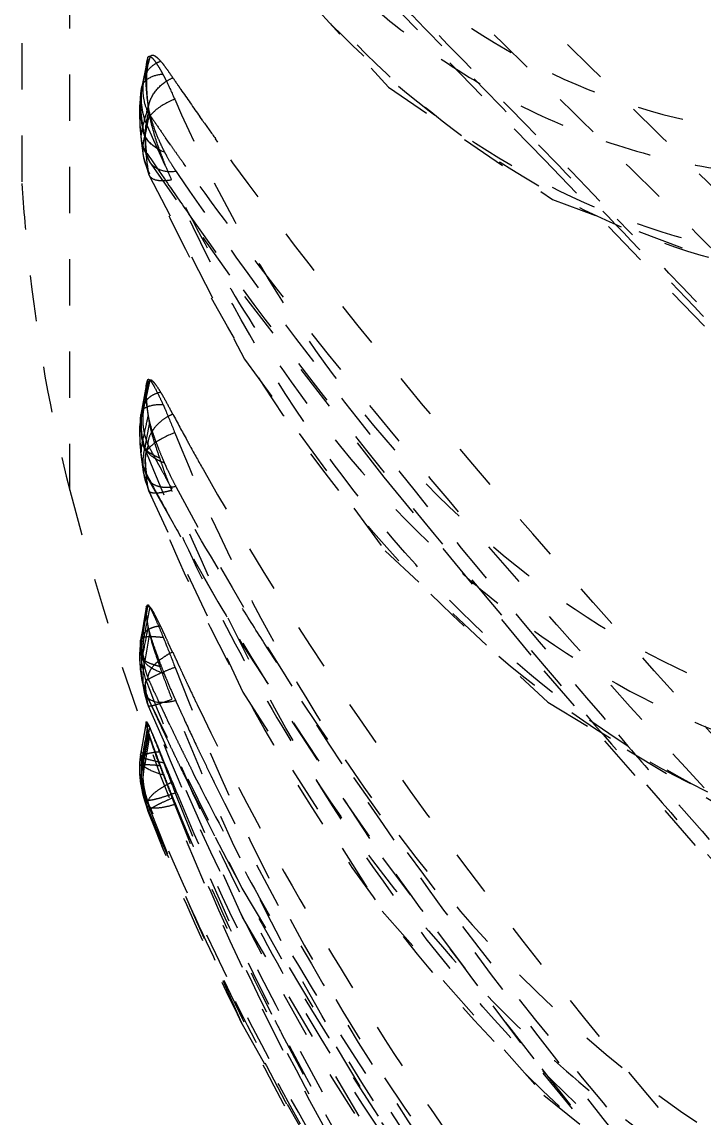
# Model space of a CAD drawing. Header units: millimetres. Extents: x 723 to 11228, y -2384 to 1578.
# Drawn here: x 4627.91 to 4652.04, y -835.89 to -797.11 of the extents above; entities that cross this region are included whole.
import ezdxf

# ---------------------------------------------------------------- set-up
doc = ezdxf.new("R2010")
doc.units = ezdxf.units.MM
doc.header["$LTSCALE"] = 16.335
doc.linetypes.add('HIDDEN', pattern=[0.2, 0.1, -0.1])
doc.layers.add('DEFAULT_2', color=8, linetype='HIDDEN')

msp = doc.modelspace()

# ---------------------------------------------------------------- linework, layer by layer
at = {"layer": 'DEFAULT_2', "color": 8, "linetype": 'HIDDEN'}
for p, q in [((4629.606, -813.679), (4629.606, -649.81)), ((4627.912, -660.656), (4627.912, -802.833)), ((4632.339, -798.484), (4632.361, -798.39)), ((4632.436, -798.369), (4632.376, -798.587)), ((4632.436, -798.37), (4632.393, -798.505)), ((4632.339, -798.482), (4632.145, -799.465)), ((4632.392, -798.503), (4632.205, -799.188)), ((4632.376, -798.587), (4632.316, -798.807)), ((4632.255, -799.032), (4632.205, -799.186)), ((4632.301, -798.864), (4632.255, -799.032)), ((4632.316, -798.807), (4632.301, -798.864)), ((4632.146, -799.46), (4632.167, -799.372)), ((4632.425, -800.395), (4632.381, -800.331)), ((4632.365, -800.616), (4632.255, -801.154)), ((4632.419, -800.351), (4632.365, -800.616)), ((4634.312, -800.618), (4634.201, -800.462)), ((4632.128, -801.265), (4632.129, -801.272)), ((4633.071, -801.329), (4632.993, -801.218)), ((4633.164, -801.463), (4633.071, -801.329)), ((4634.843, -801.363), (4634.758, -801.245)), ((4632.203, -801.854), (4632.399, -802.525)), ((4632.203, -801.854), (4632.203, -801.855)), ((4632.331, -801.761), (4632.4, -801.861)), ((4632.4, -801.861), (4632.492, -801.995)), ((4632.43, -802.071), (4632.429, -802.07)), ((4632.492, -801.995), (4632.681, -802.271)), ((4632.681, -802.271), (4632.926, -802.626)), ((4633.712, -802.235), (4633.626, -802.115)), ((4632.381, -802.373), (4632.398, -802.525)), ((4632.398, -802.525), (4632.399, -802.525)), ((4632.926, -802.626), (4633.009, -802.748)), ((4633.363, -802.401), (4633.439, -802.513)), ((4632.318, -809.912), (4632.123, -811.003)), ((4632.34, -810.001), (4632.148, -810.874)), ((4632.434, -809.792), (4632.315, -810.328)), ((4632.319, -809.914), (4632.363, -809.769)), ((4632.315, -810.328), (4632.255, -810.601)), ((4632.255, -810.602), (4632.148, -810.873)), ((4632.125, -810.994), (4632.167, -810.869)), ((4632.421, -811.282), (4632.311, -811.883)), ((4632.311, -811.883), (4632.255, -812.188)), ((4632.218, -813.107), (4632.384, -813.688)), ((4632.363, -813.265), (4632.309, -813.09)), ((4632.309, -813.09), (4632.389, -813.239)), ((4632.363, -813.265), (4632.363, -813.265)), ((4632.381, -813.625), (4632.384, -813.688)), ((4632.384, -813.688), (4632.384, -813.688)), ((4632.308, -817.823), (4632.366, -817.735)), ((4632.307, -817.82), (4632.112, -818.972)), ((4632.317, -817.897), (4632.122, -818.916)), ((4632.432, -817.809), (4632.339, -818.286)), ((4632.298, -818.5), (4632.255, -818.725)), ((4632.314, -818.416), (4632.298, -818.5)), ((4632.339, -818.286), (4632.314, -818.416)), ((4632.113, -818.969), (4632.167, -818.908)), ((4632.424, -818.734), (4632.312, -819.378)), ((4633.238, -819.409), (4633.088, -819.076)), ((4632.312, -819.378), (4632.255, -819.705)), ((4633.342, -819.622), (4633.403, -819.757)), ((4633.403, -819.757), (4633.464, -819.888)), ((4632.155, -820.4), (4632.33, -820.965)), ((4632.155, -820.4), (4632.155, -820.401)), ((4632.415, -820.43), (4632.381, -820.355)), ((4633.59, -820.163), (4633.64, -820.271)), ((4632.246, -820.871), (4632.381, -821.298)), ((4632.593, -820.819), (4632.543, -820.71)), ((4633.776, -820.562), (4633.847, -820.713)), ((4633.847, -820.713), (4633.888, -820.801)), ((4632.33, -820.965), (4632.309, -820.894)), ((4632.309, -820.894), (4632.338, -820.958)), ((4632.33, -820.965), (4632.33, -820.965)), ((4632.47, -821.249), (4632.533, -821.387)), ((4632.797, -821.258), (4632.729, -821.112)), ((4632.838, -821.345), (4632.797, -821.258)), ((4632.381, -821.298), (4632.378, -821.31)), ((4632.533, -821.387), (4632.572, -821.473)), ((4633.559, -821.584), (4633.635, -821.75)), ((4632.304, -821.876), (4632.108, -823.038)), ((4632.307, -821.905), (4632.111, -823.022)), ((4632.796, -821.959), (4632.875, -822.128)), ((4633.142, -821.989), (4633.062, -821.82)), ((4632.426, -822.382), (4632.306, -823.078)), ((4632.372, -822.39), (4632.314, -822.717)), ((4632.394, -822.264), (4632.372, -822.39)), ((4632.429, -822.068), (4632.394, -822.264)), ((4632.314, -822.717), (4632.255, -823.047)), ((4632.255, -823.379), (4632.137, -823.109)), ((4632.306, -823.078), (4632.255, -823.379)), ((4632.935, -823.276), (4632.873, -823.125)), ((4633.08, -823.634), (4632.935, -823.276)), ((4633.662, -823.783), (4633.728, -823.917)), ((4633.728, -823.917), (4633.791, -824.046)), ((4634.008, -823.757), (4633.941, -823.624)), ((4634.097, -823.935), (4634.008, -823.757)), ((4634.163, -824.064), (4634.097, -823.935)), ((4632.171, -824.359), (4632.215, -824.526)), ((4633.304, -824.18), (4633.358, -824.31)), ((4633.358, -824.31), (4633.424, -824.469)), ((4633.791, -824.046), (4633.816, -824.097)), ((4633.816, -824.097), (4633.876, -824.219)), ((4632.413, -824.816), (4632.381, -824.738)), ((4633.224, -824.572), (4633.26, -824.665)), ((4633.424, -824.469), (4633.457, -824.547)), ((4633.457, -824.547), (4633.517, -824.693)), ((4632.309, -824.803), (4632.368, -824.947)), ((4632.312, -824.863), (4632.381, -825.058)), ((4632.368, -824.947), (4632.406, -825.04)), ((4632.381, -825.058), (4632.379, -825.053)), ((4632.382, -824.832), (4632.414, -824.915)), ((4632.406, -825.04), (4632.46, -825.171)), ((4632.455, -824.918), (4632.413, -824.816)), ((4632.414, -824.915), (4632.456, -825.022)), ((4632.49, -825.003), (4632.455, -824.918)), ((4632.548, -825.142), (4632.49, -825.003))]:
    msp.add_line(p, q, dxfattribs=at)
for points in [[(4632.571, -787.893), (4640.759, -796.222), (4646.389, -801.993), (4652.526, -808.382), (4657.576, -813.769)], [(4632.427, -788.315), (4635.857, -793.921), (4640.872, -799.423), (4646.671, -803.399), (4653.063, -805.767), (4658.443, -806.464)], [(4632.145, -799.462), (4632.096, -799.781), (4632.066, -800.29), (4632.083, -800.828), (4632.14, -801.405), (4632.204, -801.855)], [(4632.203, -799.193), (4632.141, -799.467), (4632.071, -800.092), (4632.079, -800.739), (4632.129, -801.272)], [(4632.128, -801.265), (4632.177, -801.515), (4632.43, -802.071)], [(4632.429, -802.07), (4635.785, -806.827), (4640.712, -813.222), (4646.373, -820.074), (4652.524, -827.171), (4657.564, -832.837)], [(4632.398, -802.525), (4635.785, -809.046), (4640.755, -815.821), (4646.512, -821.18), (4652.859, -824.999), (4658.185, -826.881)], [(4632.125, -810.994), (4632.109, -811.087), (4632.066, -811.688), (4632.102, -812.318), (4632.203, -813.025), (4632.218, -813.109)], [(4632.148, -810.875), (4632.073, -811.433), (4632.079, -812.044), (4632.137, -812.566)], [(4632.136, -812.56), (4632.205, -812.877), (4632.363, -813.265)], [(4632.363, -813.265), (4635.723, -819.174), (4640.661, -826.684), (4646.338, -834.305), (4652.509, -841.811), (4657.569, -847.541)], [(4632.384, -813.688), (4635.73, -820.829), (4640.658, -828.572), (4646.375, -835.075), (4652.679, -840.174), (4657.973, -843.152)], [(4632.121, -818.92), (4632.066, -819.474), (4632.096, -820.011), (4632.155, -820.401)], [(4632.113, -818.969), (4632.094, -819.091), (4632.069, -819.686), (4632.126, -820.246), (4632.233, -820.811), (4632.246, -820.871)], [(4632.246, -820.87), (4632.343, -821.216), (4632.378, -821.31)], [(4632.33, -820.965), (4635.686, -827.753), (4640.626, -836.042), (4646.315, -844.1), (4652.507, -851.69), (4657.593, -857.24)], [(4632.378, -821.31), (4635.699, -828.778), (4640.596, -837.148), (4646.278, -844.503), (4652.547, -850.651), (4657.819, -854.593)], [(4632.107, -823.044), (4632.085, -823.203), (4632.068, -823.666), (4632.112, -824.088), (4632.181, -824.407), (4632.251, -824.661), (4632.312, -824.864)], [(4632.109, -823.031), (4632.073, -823.33), (4632.07, -823.712), (4632.111, -824.074)], [(4632.379, -825.053), (4635.69, -832.548), (4640.571, -841.195), (4646.231, -849.08), (4652.471, -856), (4657.717, -860.718)]]:
    msp.add_lwpolyline(points, dxfattribs=at)
for centre, radius, start, end in [((4633.147, -799.474), 1.017, 108.4588, 124.4351), ((4630.246, -800.701), 3.386, 36.7688, 38.1105), ((4609.829, -815.022), 28.326, 34.2206, 34.7531), ((4716.08, -742.62), 100.248, 214.28593, 214.44738), ((4638.666, -799.173), 6.354, 182.0945, 184.7264), ((4717.829, -741.42), 102.369, 214.44723, 214.56639), ((4723.294, -737.638), 109.015, 214.57337, 215.18947), ((4633.921, -799.531), 1.736, 193.116, 207.4005), ((4640.53, -799.019), 8.225, 184.7243, 187.5591), ((4635.7, -799.564), 3.368, 192.4801, 194.6005), ((4714.192, -744.526), 99.032, 214.34343, 214.63247), ((4636.701, -799.302), 4.403, 194.6172, 197.1897), ((4730.553, -732.513), 117.901, 215.28481, 215.65893), ((4718.129, -741.807), 103.816, 214.63237, 214.90875), ((4636.939, -801.114), 4.664, 180.5561, 181.6639), ((4639.95, -798.16), 7.849, 203.2009, 205.0765), ((4639.902, -798.184), 7.795, 205.0669, 207.0372), ((4723.812, -737.832), 110.751, 215.06703, 215.24469), ((4633.721, -801.62), 1.536, 178.2215, 188.7741), ((4641.334, -800.835), 9.069, 185.123, 185.6598), ((4633.024, -801.657), 0.719, 185.8296, 213.5868), ((4642.78, -798.084), 10.618, 199.4615, 201.5199), ((4726.953, -735.612), 114.598, 215.24498, 215.4729), ((4640.691, -797.443), 8.847, 212.4605, 214.0835), ((4632.871, -801.659), 1.069, 263.2475, 267.3888), ((4856.747, -648.777), 271.598, 214.53473, 214.8397), ((4170.082, -1265.282), 664.852, 43.010024, 43.922055), ((4634.578, -811.174), 2.393, 166.1659, 178.524), ((4636.181, -810.289), 3.871, 182.6546, 184.3155), ((4636.972, -810.231), 4.664, 184.2989, 185.4237), ((4637.936, -810.137), 5.633, 185.4405, 187.1114), ((4634.51, -811.172), 2.325, 178.5245, 191.3558), ((4639.035, -810.003), 6.74, 187.0931, 188.1785), ((4639.776, -809.897), 7.488, 188.1695, 188.7624), ((4635.335, -810.515), 3.007, 192.444, 193.5281), ((4714.003, -768.005), 91.481, 208.02061, 208.68135), ((4636.234, -810.297), 3.932, 193.549, 195.0985), ((4633.51, -812.195), 1.16, 142.8219, 151.5669), ((4634.408, -811.191), 2.221, 191.4046, 204.1342), ((4642.074, -808.502), 10.043, 198.6595, 200.0328), ((4643.826, -807.865), 11.907, 200.0236, 201.2768), ((4716.41, -766.693), 94.223, 208.67879, 208.82454), ((4634.414, -812.739), 2.228, 165.6594, 178.4469), ((4710.538, -770.44), 88.566, 208.05822, 208.41359), ((4647.562, -807.464), 15.631, 197.0828, 198.9233), ((4645.14, -807.355), 13.317, 201.273, 202.7263), ((4718.517, -765.53), 96.63, 208.82624, 209.38155), ((4633.64, -812.352), 1.518, 188.1045, 195.7022), ((4634.324, -812.736), 2.139, 178.4746, 189.9819), ((4635.234, -812.597), 2.959, 180.7863, 183.1299), ((4712.163, -769.563), 90.413, 208.41283, 208.54773), ((4647.314, -807.549), 15.368, 198.924, 200.239), ((4645.643, -807.146), 13.861, 202.717, 203.7031), ((4634.278, -812.742), 2.092, 190.0918, 204.9571), ((4633.951, -812.235), 1.851, 203.8718, 207.5115), ((4713.044, -769.083), 91.416, 208.54772, 208.67536), ((4714.247, -768.425), 92.787, 208.67561, 208.90273), ((4769.985, -739.684), 156.022, 208.12773, 208.26046), ((4715.843, -767.544), 94.61, 208.90277, 209.14169), ((4648.887, -805.328), 17.572, 206.9185, 207.8923), ((4722.236, -789.793), 95.66, 194.45963, 234.88514), ((4764.177, -742.806), 149.429, 208.26043, 208.40596), ((4632.334, -810.652), 3.148, 282.3313, 286.14), ((4634.202, -817.965), 1.895, 183.9581, 185.4415), ((4634.717, -817.916), 2.412, 185.4376, 186.7814), ((4620.778, -824.246), 13.345, 25.1647, 25.6328), ((4635.01, -819.348), 2.825, 167.2736, 178.6579), ((4639.255, -817.085), 7.029, 194.7011, 196.1259), ((4612.984, -827.901), 21.954, 24.6105, 25.1465), ((4576.901, -844.412), 61.635, 24.27195, 24.59681), ((4634.929, -819.347), 2.743, 178.6338, 190.452), ((4634.898, -820.315), 2.713, 167.0121, 178.6193), ((4653.99, -812.544), 22.449, 197.8918, 199.1589), ((4651.146, -812.757), 19.654, 199.6235, 200.3973), ((4654.017, -811.692), 22.717, 200.3927, 201.1245), ((4634.225, -821.522), 2.332, 115.0327, 121.68), ((4714.943, -782.492), 89.651, 204.31517, 204.46642), ((4634.812, -819.366), 2.625, 190.5145, 195.3418), ((4634.724, -819.39), 2.534, 195.3279, 202.3882), ((4655.765, -811.928), 24.328, 199.1596, 200.0952), ((4655.87, -810.977), 24.703, 201.121, 201.8503), ((4716.401, -781.825), 91.255, 204.652, 204.84175), ((4634.801, -820.313), 2.616, 178.6084, 190.704), ((4715.133, -782.812), 90.87, 204.45436, 204.64907), ((4675.763, -804.583), 45.632, 200.1281, 201.1911), ((4717.503, -781.314), 92.469, 204.91633, 205.11545), ((4634.73, -820.323), 2.544, 190.7709, 192.4187), ((4716.257, -782.295), 92.107, 204.72393, 204.92463), ((4661.776, -808.293), 31.187, 203.6612, 203.8824), ((4719.214, -780.509), 94.36, 205.27757, 205.59046), ((4734.965, -774.574), 112.622, 204.32174, 204.48435), ((4663.685, -807.447), 33.275, 203.8827, 204.1048), ((4665.834, -806.486), 35.629, 204.1042, 204.254), ((4718.235, -782.878), 93.103, 204.25325, 204.39088), ((4734.523, -774.775), 112.137, 204.60957, 204.73527), ((4717.623, -781.659), 93.614, 205.08349, 205.22728), ((4718.282, -781.348), 94.343, 205.22732, 205.40353), ((4718.823, -782.612), 93.748, 204.39092, 204.56422), ((4629.839, -823.431), 2.926, 27.7536, 28.9346), ((4734.229, -774.911), 111.813, 204.73525, 204.88347), ((4719.641, -780.701), 95.848, 205.51613, 205.77599), ((4720.74, -781.729), 95.859, 204.67636, 205.32017), ((4639.188, -820.094), 7.136, 197.9412, 198.4418), ((4643.289, -818.727), 11.46, 198.4375, 198.8713), ((4650.738, -816.177), 19.333, 198.8839, 199.475), ((4614.832, -829.859), 19.248, 22.6204, 23.1914), ((4733.485, -775.257), 110.992, 204.97898, 205.20589), ((4720.626, -780.225), 96.942, 205.77591, 205.99704), ((4665.056, -811.114), 34.52, 199.4736, 200.35), ((4591.884, -839.439), 44.115, 22.3296, 22.6424), ((4545.566, -858.48), 94.195, 22.16179, 22.33869), ((4732.827, -775.567), 110.266, 205.20591, 205.4004), ((4721.424, -779.836), 97.829, 205.99696, 206.1668), ((4722.256, -781.015), 97.535, 205.31887, 205.52233), ((4635.225, -823.693), 3.039, 167.7336, 178.7111), ((4632.743, -824.695), 1.747, 94.1517, 96.0394), ((4632.765, -825.008), 2.061, 91.5439, 94.1368), ((4678.59, -806.14), 48.939, 200.2998, 200.6784), ((4632.774, -825.329), 2.382, 89.3458, 91.5602), ((4546.353, -858.166), 93.347, 22.04805, 22.16561), ((4732.231, -775.85), 109.605, 205.40043, 205.54971), ((4731.599, -776.152), 108.904, 205.54967, 205.7356), ((4722.186, -779.462), 98.679, 206.16685, 206.37154), ((4723.456, -780.44), 98.865, 205.52296, 206.0144), ((4634.72, -823.853), 2.598, 169.3558, 180.2927), ((4635.185, -824.02), 3, 167.6525, 178.6993), ((4631.371, -833.506), 10.173, 81.9679, 83.3227), ((4680.003, -806.097), 50.293, 200.1674, 200.6036), ((4683.385, -804.333), 54.063, 200.6765, 201.0602), ((4730.815, -776.53), 108.035, 205.73557, 205.93717), ((4723.031, -779.043), 99.621, 206.37155, 206.5837), ((4634.642, -823.849), 2.52, 180.3877, 202.0497), ((4635.183, -823.692), 2.998, 178.7167, 182.5446), ((4635.088, -824.019), 2.903, 178.672, 190.1605), ((4635.101, -823.696), 2.915, 182.5285, 190.122), ((4701.728, -797.918), 73.506, 200.61166, 201.26064), ((4677.814, -806.474), 48.095, 201.0647, 201.5021), ((4757.186, -773.32), 133.917, 202.06841, 202.23993), ((4724.519, -779.923), 100.047, 206.01369, 206.15458), ((4634.99, -823.715), 2.802, 190.1344, 196.3008), ((4634.672, -827.176), 3.483, 117.1336, 119.2296), ((4686.338, -803.116), 57.257, 201.5012, 201.8697), ((4634.649, -827.127), 3.428, 114.4299, 117.1574), ((4718.324, -789.226), 91.924, 202.23099, 202.34885), ((4728.906, -777.463), 105.91, 206.1975, 206.33297), ((4724.866, -778.119), 101.676, 206.86412, 207.00475), ((4730.314, -775.287), 107.816, 207.03114, 209.28656), ((4634.983, -824.035), 2.797, 190.2266, 192.8568), ((4634.925, -824.048), 2.737, 192.849, 197.3214), ((4634.875, -824.109), 2.658, 194.1566, 195.14), ((4634.874, -823.749), 2.682, 196.304, 201.6511), ((4714.456, -793.008), 88.028, 201.06255, 201.19331), ((4693.156, -800.386), 64.601, 201.86482, 202.0445), ((4695.834, -799.302), 67.49, 202.04437, 202.18888), ((4726.203, -778.809), 102.89, 206.32888, 207.27235), ((4723.053, -788.171), 96.897, 202.20492, 207.1859), ((4724.85, -787.177), 99.898, 202.35381, 204.63668), ((4725.424, -787.02), 99.532, 207.15176, 207.44663), ((4729.434, -784.85), 104.091, 207.48921, 219.39986)]:
    msp.add_arc(centre, radius, start, end, dxfattribs=at)
for points, knots in [([(4633.309, -785.081), (4634.588, -787.599), (4637.554, -792.219), (4643.486, -797.601), (4650.446, -800.781), (4655.448, -801.256), (4657.889, -801.093)], [0, 0, 0, 0, 0.272899, 0.524794, 0.763539, 1, 1, 1, 1]), ([(4655.354, -805.936), (4653.234, -803.83), (4646.076, -796.789), (4638.862, -789.805), (4633.848, -784.846)], [0, 0, 0, 0, 0.29767, 1, 1, 1, 1]), ([(4632.309, -786.084), (4632.967, -787.415), (4634.436, -789.934), (4637.001, -793.366), (4639.878, -796.326), (4643.051, -798.754), (4646.463, -800.632), (4650.082, -801.913), (4653.836, -802.574), (4656.391, -802.667), (4657.656, -802.541)], [0, 0, 0, 0, 0.138908, 0.271911, 0.399995, 0.523706, 0.644338, 0.762827, 0.881017, 1, 1, 1, 1]), ([(4652.772, -805.587), (4650.989, -803.821), (4644.824, -797.76), (4638.627, -791.732), (4634.26, -787.423)], [0, 0, 0, 0, 0.290345, 1, 1, 1, 1]), ([(4657.673, -805.769), (4655.106, -805.687), (4649.935, -804.754), (4642.823, -801.109), (4636.776, -795.4), (4633.702, -790.625), (4632.381, -788.035)], [0, 0, 0, 0, 0.238045, 0.478758, 0.730542, 1, 1, 1, 1]), ([(4633.492, -788.29), (4635.745, -790.555), (4640.917, -795.807), (4646.068, -801.079), (4648.964, -804.088)], [0, 0, 0, 0, 0.433434, 1, 1, 1, 1]), ([(4658.646, -806.437), (4656.06, -806.363), (4650.848, -805.445), (4643.689, -801.778), (4637.592, -796.043), (4634.519, -791.224), (4633.198, -788.613)], [0, 0, 0, 0, 0.238247, 0.478902, 0.730602, 1, 1, 1, 1]), ([(4634.751, -789.795), (4635.726, -790.8), (4637.823, -792.921), (4641.137, -796.296), (4644.784, -800.027), (4647.319, -802.632), (4648.628, -803.991)], [0, 0, 0, 0, 0.211569, 0.450731, 0.714905, 1, 1, 1, 1]), ([(4632.36, -798.388), (4632.344, -798.471), (4632.279, -798.799), (4632.214, -799.127), (4632.167, -799.372)], [0, 0, 0, 0, 0.254464, 1, 1, 1, 1]), ([(4632.361, -798.39), (4632.366, -798.372), (4632.377, -798.339), (4632.429, -798.324), (4632.476, -798.351), (4632.546, -798.412), (4632.637, -798.531), (4632.734, -798.679), (4632.822, -798.829), (4632.873, -798.922), (4632.899, -798.97)], [0, 0, 0, 0, 0.061343, 0.104575, 0.15867, 0.230758, 0.419002, 0.649263, 0.819428, 1, 1, 1, 1]), ([(4632.825, -798.51), (4632.788, -798.469), (4632.718, -798.398), (4632.617, -798.32), (4632.501, -798.28), (4632.448, -798.34), (4632.436, -798.37)], [0, 0, 0, 0, 0.335278, 0.603469, 0.799724, 1, 1, 1, 1]), ([(4632.3, -798.849), (4632.302, -798.816), (4632.308, -798.694), (4632.322, -798.572), (4632.339, -798.485)], [0, 0, 0, 0, 0.274321, 1, 1, 1, 1]), ([(4632.392, -798.503), (4632.386, -798.527), (4632.359, -798.634), (4632.342, -798.743), (4632.333, -798.827)], [0, 0, 0, 0, 0.227786, 1, 1, 1, 1]), ([(4632.898, -798.967), (4632.731, -798.98), (4632.449, -799.045), (4632.198, -799.254), (4632.167, -799.372)], [0, 0, 0, 0, 0.578525, 1, 1, 1, 1]), ([(4632.42, -800.353), (4632.398, -800.213), (4632.329, -799.715), (4632.285, -799.211), (4632.3, -798.849)], [0, 0, 0, 0, 0.280801, 1, 1, 1, 1]), ([(4632.333, -798.827), (4632.328, -798.87), (4632.311, -799.062), (4632.311, -799.256), (4632.316, -799.405)], [0, 0, 0, 0, 0.224493, 1, 1, 1, 1]), ([(4632.877, -799.319), (4632.907, -799.295), (4633.023, -799.207), (4633.151, -799.134), (4633.251, -799.092)], [0, 0, 0, 0, 0.259477, 1, 1, 1, 1]), ([(4632.899, -798.97), (4632.935, -799.036), (4633.082, -799.326), (4633.214, -799.624), (4633.315, -799.853)], [0, 0, 0, 0, 0.233066, 1, 1, 1, 1]), ([(4632.204, -799.193), (4632.14, -799.43), (4632.083, -799.998), (4632.127, -800.562), (4632.167, -800.878)], [0, 0, 0, 0, 0.43547, 1, 1, 1, 1]), ([(4632.11, -799.787), (4632.111, -799.758), (4632.117, -799.65), (4632.13, -799.542), (4632.145, -799.465)], [0, 0, 0, 0, 0.271157, 1, 1, 1, 1]), ([(4632.421, -799.976), (4632.439, -799.914), (4632.536, -799.662), (4632.718, -799.448), (4632.877, -799.319)], [0, 0, 0, 0, 0.237661, 1, 1, 1, 1]), ([(4632.137, -800.391), (4632.131, -800.336), (4632.112, -800.135), (4632.105, -799.933), (4632.11, -799.787)], [0, 0, 0, 0, 0.272182, 1, 1, 1, 1]), ([(4633.313, -799.85), (4633.067, -799.946), (4632.728, -800.131), (4632.413, -800.46), (4632.322, -800.635), (4632.309, -800.714)], [0, 0, 0, 0, 0.582217, 0.823465, 1, 1, 1, 1]), ([(4633.315, -799.853), (4634.605, -802.794), (4637.574, -808.269), (4643.417, -815.124), (4650.243, -819.986), (4655.363, -821.741), (4657.895, -822.166)], [0, 0, 0, 0, 0.279297, 0.537882, 0.776699, 1, 1, 1, 1]), ([(4632.377, -800.101), (4632.359, -800.163), (4632.285, -800.421), (4632.212, -800.68), (4632.167, -800.878)], [0, 0, 0, 0, 0.24114, 1, 1, 1, 1]), ([(4632.381, -800.331), (4632.364, -800.39), (4632.295, -800.661), (4632.273, -800.942), (4632.275, -801.16)], [0, 0, 0, 0, 0.220143, 1, 1, 1, 1]), ([(4632.255, -801.154), (4632.242, -801.087), (4632.195, -800.834), (4632.157, -800.579), (4632.137, -800.391)], [0, 0, 0, 0, 0.264518, 1, 1, 1, 1]), ([(4632.381, -802.373), (4632.357, -802.204), (4632.286, -801.656), (4632.251, -801.093), (4632.309, -800.714)], [0, 0, 0, 0, 0.308527, 1, 1, 1, 1]), ([(4632.309, -800.714), (4632.974, -802.26), (4634.444, -805.228), (4637.786, -810.652), (4641.81, -815.362), (4646.426, -819.056), (4650.028, -821.216), (4653.774, -822.774), (4656.358, -823.473), (4657.656, -823.653)], [0, 0, 0, 0, 0.141854, 0.278636, 0.536743, 0.658669, 0.775894, 0.889514, 1, 1, 1, 1]), ([(4632.496, -800.722), (4632.473, -800.629), (4632.446, -800.506), (4632.424, -800.382), (4632.42, -800.353)], [0, 0, 0, 0, 0.761375, 1, 1, 1, 1]), ([(4632.495, -800.603), (4632.512, -800.661), (4632.584, -800.88), (4632.669, -801.095), (4632.736, -801.252)], [0, 0, 0, 0, 0.261264, 1, 1, 1, 1]), ([(4632.959, -801.728), (4632.76, -801.653), (4632.408, -801.435), (4632.198, -801.063), (4632.167, -800.878)], [0, 0, 0, 0, 0.530113, 1, 1, 1, 1]), ([(4632.168, -801.445), (4632.193, -801.519), (4632.238, -801.616), (4632.294, -801.706), (4632.309, -801.73)], [0, 0, 0, 0, 0.73767, 1, 1, 1, 1]), ([(4632.255, -801.154), (4632.267, -801.183), (4632.339, -801.311), (4632.449, -801.413), (4632.541, -801.481)], [0, 0, 0, 0, 0.218291, 1, 1, 1, 1]), ([(4632.277, -801.25), (4632.278, -801.281), (4632.283, -801.413), (4632.292, -801.545), (4632.301, -801.645)], [0, 0, 0, 0, 0.239744, 1, 1, 1, 1]), ([(4655.386, -825.629), (4651.462, -821.418), (4644.343, -813.558), (4637.673, -805.297), (4634.843, -801.363)], [0, 0, 0, 0, 0.542941, 1, 1, 1, 1]), ([(4632.959, -801.727), (4632.98, -801.77), (4633.064, -801.928), (4633.156, -802.081), (4633.226, -802.191)], [0, 0, 0, 0, 0.266682, 1, 1, 1, 1]), ([(4633.363, -802.401), (4633.186, -802.431), (4632.828, -802.42), (4632.523, -802.206), (4632.432, -802.069)], [0, 0, 0, 0, 0.522108, 1, 1, 1, 1]), ([(4652.037, -824.21), (4648.536, -820.396), (4643.551, -814.809), (4637.537, -807.398), (4634.909, -803.911), (4633.712, -802.235)], [0, 0, 0, 0, 0.542542, 0.784209, 1, 1, 1, 1]), ([(4657.673, -826.364), (4655.028, -825.694), (4649.765, -823.514), (4642.757, -818.217), (4636.786, -811.032), (4633.712, -805.391), (4632.381, -802.374)], [0, 0, 0, 0, 0.227346, 0.468013, 0.725245, 1, 1, 1, 1]), ([(4632.401, -802.524), (4632.412, -802.55), (4632.49, -802.665), (4632.638, -802.708), (4632.745, -802.72)], [0, 0, 0, 0, 0.209582, 1, 1, 1, 1]), ([(4633.439, -802.513), (4635.571, -805.66), (4640.616, -812.392), (4646.005, -818.843), (4649.006, -822.334)], [0, 0, 0, 0, 0.452249, 1, 1, 1, 1]), ([(4627.912, -802.833), (4627.969, -803.74), (4628.277, -807.39), (4628.919, -811.013), (4629.606, -813.679)], [0, 0, 0, 0, 0.248242, 1, 1, 1, 1]), ([(4632.822, -802.727), (4632.852, -802.728), (4632.98, -802.729), (4633.107, -802.714), (4633.203, -802.695)], [0, 0, 0, 0, 0.238333, 1, 1, 1, 1]), ([(4658.25, -826.717), (4655.624, -826.019), (4650.403, -823.806), (4643.471, -818.481), (4637.549, -811.322), (4634.518, -805.699), (4633.204, -802.697)], [0, 0, 0, 0, 0.2276, 0.468372, 0.725526, 1, 1, 1, 1]), ([(4633.832, -803.936), (4635.82, -806.788), (4640.395, -812.778), (4645.226, -818.556), (4647.869, -821.631)], [0, 0, 0, 0, 0.461619, 1, 1, 1, 1]), ([(4648.628, -803.991), (4650.113, -805.533), (4653.127, -808.704), (4656.161, -811.856), (4657.656, -813.516)], [0, 0, 0, 0, 0.489424, 1, 1, 1, 1]), ([(4632.362, -809.767), (4632.313, -810.044), (4632.246, -810.411), (4632.182, -810.779), (4632.167, -810.869)], [0, 0, 0, 0, 0.755193, 1, 1, 1, 1]), ([(4632.34, -810.002), (4632.333, -810.033), (4632.308, -810.187), (4632.308, -810.344), (4632.314, -810.468)], [0, 0, 0, 0, 0.203081, 1, 1, 1, 1]), ([(4632.363, -809.769), (4632.369, -809.758), (4632.403, -809.751), (4632.43, -809.78), (4632.474, -809.826), (4632.529, -809.911), (4632.628, -810.08), (4632.756, -810.332), (4632.855, -810.544), (4632.907, -810.657)], [0, 0, 0, 0, 0.036485, 0.066783, 0.107533, 0.214386, 0.345727, 0.654046, 1, 1, 1, 1]), ([(4632.434, -809.793), (4632.427, -809.801), (4632.396, -809.839), (4632.376, -809.884), (4632.363, -809.92)], [0, 0, 0, 0, 0.220392, 1, 1, 1, 1]), ([(4632.532, -809.821), (4632.523, -809.812), (4632.498, -809.79), (4632.449, -809.776), (4632.434, -809.793)], [0, 0, 0, 0, 0.347851, 1, 1, 1, 1]), ([(4632.818, -810.207), (4632.77, -810.129), (4632.682, -809.995), (4632.584, -809.866), (4632.532, -809.821)], [0, 0, 0, 0, 0.572006, 1, 1, 1, 1]), ([(4632.422, -811.284), (4632.381, -811.055), (4632.32, -810.65), (4632.292, -810.239), (4632.302, -810.062)], [0, 0, 0, 0, 0.567957, 1, 1, 1, 1]), ([(4632.31, -810.506), (4632.325, -810.486), (4632.398, -810.401), (4632.492, -810.336), (4632.568, -810.297)], [0, 0, 0, 0, 0.233072, 1, 1, 1, 1]), ([(4633.245, -810.982), (4633.219, -810.933), (4633.118, -810.743), (4633.017, -810.553), (4632.938, -810.413)], [0, 0, 0, 0, 0.256391, 1, 1, 1, 1]), ([(4632.905, -810.655), (4632.742, -810.652), (4632.514, -810.671), (4632.266, -810.761), (4632.183, -810.831), (4632.167, -810.869)], [0, 0, 0, 0, 0.618707, 0.843543, 1, 1, 1, 1]), ([(4632.907, -810.657), (4632.942, -810.735), (4633.086, -811.063), (4633.219, -811.394), (4633.321, -811.647)], [0, 0, 0, 0, 0.23923, 1, 1, 1, 1]), ([(4632.148, -810.874), (4632.132, -810.946), (4632.083, -811.319), (4632.123, -811.697), (4632.167, -811.995)], [0, 0, 0, 0, 0.196356, 1, 1, 1, 1]), ([(4632.137, -811.564), (4632.131, -811.522), (4632.113, -811.375), (4632.104, -811.227), (4632.11, -811.121)], [0, 0, 0, 0, 0.285417, 1, 1, 1, 1]), ([(4632.375, -811.038), (4632.357, -811.116), (4632.285, -811.434), (4632.213, -811.752), (4632.167, -811.995)], [0, 0, 0, 0, 0.244046, 1, 1, 1, 1]), ([(4632.873, -811.208), (4632.96, -811.14), (4633.083, -811.06), (4633.213, -810.996), (4633.245, -810.982)], [0, 0, 0, 0, 0.758855, 1, 1, 1, 1]), ([(4632.255, -812.187), (4632.242, -812.131), (4632.197, -811.925), (4632.158, -811.716), (4632.137, -811.564)], [0, 0, 0, 0, 0.272628, 1, 1, 1, 1]), ([(4632.499, -811.627), (4632.492, -811.597), (4632.463, -811.483), (4632.437, -811.369), (4632.422, -811.284)], [0, 0, 0, 0, 0.265781, 1, 1, 1, 1]), ([(4633.319, -811.644), (4633.079, -811.739), (4632.753, -811.895), (4632.43, -812.148), (4632.324, -812.273), (4632.309, -812.331)], [0, 0, 0, 0, 0.62417, 0.856612, 1, 1, 1, 1]), ([(4632.381, -812.099), (4632.377, -812.065), (4632.376, -811.906), (4632.431, -811.751), (4632.49, -811.642)], [0, 0, 0, 0, 0.219387, 1, 1, 1, 1]), ([(4633.321, -811.647), (4634.627, -814.898), (4637.639, -821.047), (4645.013, -831.277), (4652.509, -837.154), (4657.903, -839.284)], [0, 0, 0, 0, 0.278027, 0.539823, 1, 1, 1, 1]), ([(4632.951, -812.719), (4632.853, -812.684), (4632.527, -812.537), (4632.219, -812.248), (4632.167, -811.995)], [0, 0, 0, 0, 0.287161, 1, 1, 1, 1]), ([(4632.255, -812.187), (4632.268, -812.209), (4632.349, -812.306), (4632.457, -812.375), (4632.545, -812.424)], [0, 0, 0, 0, 0.198876, 1, 1, 1, 1]), ([(4632.381, -813.625), (4632.337, -813.361), (4632.27, -812.934), (4632.27, -812.493), (4632.309, -812.331)], [0, 0, 0, 0, 0.616697, 1, 1, 1, 1]), ([(4632.302, -812.315), (4632.297, -812.338), (4632.278, -812.444), (4632.274, -812.553), (4632.275, -812.638)], [0, 0, 0, 0, 0.216896, 1, 1, 1, 1]), ([(4632.381, -812.099), (4632.373, -812.115), (4632.339, -812.183), (4632.315, -812.257), (4632.302, -812.315)], [0, 0, 0, 0, 0.229218, 1, 1, 1, 1]), ([(4632.309, -812.331), (4632.981, -814.029), (4634.456, -817.324), (4637.811, -823.475), (4641.818, -829.008), (4646.418, -833.675), (4650.006, -836.606), (4653.74, -838.983), (4656.338, -840.259), (4657.656, -840.748)], [0, 0, 0, 0, 0.140107, 0.276724, 0.537365, 0.660811, 0.778933, 0.892078, 1, 1, 1, 1]), ([(4632.951, -812.719), (4632.973, -812.769), (4633.058, -812.959), (4633.15, -813.146), (4633.219, -813.283)], [0, 0, 0, 0, 0.261777, 1, 1, 1, 1]), ([(4632.279, -812.759), (4632.28, -812.785), (4632.288, -812.895), (4632.299, -813.005), (4632.309, -813.09)], [0, 0, 0, 0, 0.23481, 1, 1, 1, 1]), ([(4634.317, -812.939), (4637.043, -817.78), (4643.659, -827.573), (4651.238, -836.608), (4655.412, -841.222)], [0, 0, 0, 0, 0.471725, 1, 1, 1, 1]), ([(4633.357, -813.549), (4633.256, -813.572), (4633.052, -813.596), (4632.76, -813.57), (4632.514, -813.461), (4632.402, -813.332), (4632.365, -813.264)], [0, 0, 0, 0, 0.283445, 0.553066, 0.789586, 1, 1, 1, 1]), ([(4657.673, -842.825), (4652.115, -840.246), (4644.445, -833.98), (4636.835, -823.266), (4633.725, -816.953), (4632.381, -813.625)], [0, 0, 0, 0, 0.46685, 0.726579, 1, 1, 1, 1]), ([(4632.385, -813.688), (4632.404, -813.729), (4632.541, -813.79), (4632.666, -813.778), (4632.748, -813.77)], [0, 0, 0, 0, 0.354535, 1, 1, 1, 1]), ([(4632.74, -813.892), (4632.969, -814.315), (4633.927, -816.067), (4634.929, -817.795), (4635.719, -819.089)], [0, 0, 0, 0, 0.240724, 1, 1, 1, 1]), ([(4632.748, -813.77), (4632.769, -813.768), (4632.855, -813.758), (4632.941, -813.742), (4633.006, -813.728)], [0, 0, 0, 0, 0.234273, 1, 1, 1, 1]), ([(4636.586, -819.252), (4636.282, -818.776), (4635.115, -816.922), (4634, -815.036), (4633.209, -813.616)], [0, 0, 0, 0, 0.257944, 1, 1, 1, 1]), ([(4658.183, -842.82), (4655.52, -841.545), (4650.305, -838.221), (4643.459, -831.543), (4637.587, -823.248), (4634.535, -816.98), (4633.21, -813.679)], [0, 0, 0, 0, 0.225939, 0.468854, 0.727727, 1, 1, 1, 1]), ([(4633.357, -813.549), (4635.398, -817.407), (4640.312, -825.342), (4645.927, -832.779), (4649.038, -836.623)], [0, 0, 0, 0, 0.468852, 1, 1, 1, 1]), ([(4632.366, -817.735), (4632.383, -817.733), (4632.417, -817.795), (4632.467, -817.873), (4632.532, -818.008), (4632.631, -818.221), (4632.76, -818.522), (4632.863, -818.769), (4632.915, -818.898)], [0, 0, 0, 0, 0.04022, 0.126461, 0.242446, 0.376676, 0.676521, 1, 1, 1, 1]), ([(4632.321, -818.174), (4632.317, -818.141), (4632.305, -818.034), (4632.297, -817.924), (4632.305, -817.849)], [0, 0, 0, 0, 0.305775, 1, 1, 1, 1]), ([(4632.317, -817.898), (4632.315, -817.905), (4632.31, -817.942), (4632.308, -817.979), (4632.308, -818.008)], [0, 0, 0, 0, 0.215042, 1, 1, 1, 1]), ([(4632.431, -817.81), (4632.412, -817.802), (4632.364, -817.794), (4632.336, -817.836), (4632.328, -817.856)], [0, 0, 0, 0, 0.485983, 1, 1, 1, 1]), ([(4632.471, -817.847), (4632.467, -817.842), (4632.455, -817.828), (4632.443, -817.814), (4632.431, -817.81)], [0, 0, 0, 0, 0.32215, 1, 1, 1, 1]), ([(4632.81, -818.473), (4632.75, -818.348), (4632.643, -818.137), (4632.532, -817.924), (4632.471, -817.847)], [0, 0, 0, 0, 0.584712, 1, 1, 1, 1]), ([(4632.373, -818.514), (4632.355, -818.603), (4632.284, -818.966), (4632.213, -819.329), (4632.167, -819.604)], [0, 0, 0, 0, 0.246204, 1, 1, 1, 1]), ([(4632.424, -818.736), (4632.413, -818.684), (4632.374, -818.498), (4632.339, -818.31), (4632.321, -818.174)], [0, 0, 0, 0, 0.27953, 1, 1, 1, 1]), ([(4632.322, -818.201), (4632.325, -818.224), (4632.338, -818.329), (4632.357, -818.433), (4632.373, -818.514)], [0, 0, 0, 0, 0.223006, 1, 1, 1, 1]), ([(4632.373, -818.514), (4632.375, -818.526), (4632.387, -818.583), (4632.402, -818.639), (4632.414, -818.683)], [0, 0, 0, 0, 0.215933, 1, 1, 1, 1]), ([(4632.122, -818.917), (4632.104, -819.01), (4632.107, -819.243), (4632.142, -819.471), (4632.167, -819.604)], [0, 0, 0, 0, 0.412137, 1, 1, 1, 1]), ([(4632.255, -818.725), (4632.242, -818.728), (4632.184, -818.751), (4632.152, -818.812), (4632.137, -818.857)], [0, 0, 0, 0, 0.217879, 1, 1, 1, 1]), ([(4632.914, -818.895), (4632.825, -818.885), (4632.662, -818.872), (4632.439, -818.864), (4632.282, -818.875), (4632.19, -818.888), (4632.167, -818.908)], [0, 0, 0, 0, 0.355569, 0.656395, 0.878202, 1, 1, 1, 1]), ([(4632.255, -818.725), (4632.262, -818.713), (4632.301, -818.661), (4632.354, -818.622), (4632.397, -818.596)], [0, 0, 0, 0, 0.223813, 1, 1, 1, 1]), ([(4632.915, -818.898), (4632.95, -818.983), (4633.09, -819.332), (4633.226, -819.684), (4633.328, -819.949)], [0, 0, 0, 0, 0.244753, 1, 1, 1, 1]), ([(4632.137, -819.249), (4632.131, -819.22), (4632.115, -819.129), (4632.101, -819.034), (4632.112, -818.972)], [0, 0, 0, 0, 0.323529, 1, 1, 1, 1]), ([(4632.255, -819.705), (4632.242, -819.662), (4632.199, -819.511), (4632.159, -819.359), (4632.137, -819.249)], [0, 0, 0, 0, 0.286067, 1, 1, 1, 1]), ([(4632.627, -819.441), (4632.594, -819.339), (4632.552, -819.205), (4632.512, -819.069), (4632.503, -819.037)], [0, 0, 0, 0, 0.759613, 1, 1, 1, 1]), ([(4635.719, -819.089), (4637.261, -821.617), (4640.657, -826.736), (4644.334, -831.655), (4646.297, -834.154)], [0, 0, 0, 0, 0.482361, 1, 1, 1, 1]), ([(4650.715, -837.995), (4649.377, -836.439), (4644.357, -830.435), (4639.695, -824.12), (4636.586, -819.252)], [0, 0, 0, 0, 0.262075, 1, 1, 1, 1]), ([(4632.942, -820.171), (4632.758, -820.113), (4632.459, -819.984), (4632.203, -819.734), (4632.167, -819.604)], [0, 0, 0, 0, 0.5881, 1, 1, 1, 1]), ([(4632.255, -819.705), (4632.269, -819.717), (4632.362, -819.773), (4632.465, -819.81), (4632.549, -819.839)], [0, 0, 0, 0, 0.173138, 1, 1, 1, 1]), ([(4632.461, -820.043), (4632.478, -820.013), (4632.561, -819.886), (4632.671, -819.779), (4632.763, -819.705)], [0, 0, 0, 0, 0.223038, 1, 1, 1, 1]), ([(4633.327, -819.945), (4633.204, -819.993), (4632.972, -820.088), (4632.661, -820.22), (4632.45, -820.335), (4632.332, -820.393), (4632.309, -820.426)], [0, 0, 0, 0, 0.350178, 0.668568, 0.89258, 1, 1, 1, 1]), ([(4632.381, -820.355), (4632.378, -820.333), (4632.375, -820.223), (4632.418, -820.117), (4632.461, -820.043)], [0, 0, 0, 0, 0.211437, 1, 1, 1, 1]), ([(4632.549, -819.839), (4632.567, -819.845), (4632.645, -819.871), (4632.723, -819.893), (4632.784, -819.909)], [0, 0, 0, 0, 0.234006, 1, 1, 1, 1]), ([(4633.328, -819.949), (4635.922, -826.668), (4641.034, -836.112), (4650.199, -846.202), (4655.301, -850.12), (4657.912, -851.699)], [0, 0, 0, 0, 0.530182, 0.775447, 1, 1, 1, 1]), ([(4632.381, -820.355), (4632.349, -820.36), (4632.267, -820.423), (4632.274, -820.523), (4632.275, -820.581)], [0, 0, 0, 0, 0.359169, 1, 1, 1, 1]), ([(4632.381, -821.298), (4632.34, -821.102), (4632.285, -820.845), (4632.27, -820.551), (4632.29, -820.455), (4632.309, -820.426)], [0, 0, 0, 0, 0.68069, 0.881389, 1, 1, 1, 1]), ([(4632.309, -820.426), (4632.988, -822.204), (4634.471, -825.69), (4637.846, -832.318), (4641.852, -838.44), (4646.428, -843.855), (4650.008, -847.426), (4653.733, -850.513), (4656.333, -852.303), (4657.656, -853.079)], [0, 0, 0, 0, 0.135804, 0.270006, 0.530357, 0.655248, 0.775389, 0.890566, 1, 1, 1, 1]), ([(4632.942, -820.171), (4632.964, -820.226), (4633.051, -820.44), (4633.142, -820.652), (4633.211, -820.809)], [0, 0, 0, 0, 0.257335, 1, 1, 1, 1]), ([(4632.275, -820.581), (4632.275, -820.603), (4632.281, -820.708), (4632.296, -820.812), (4632.309, -820.894)], [0, 0, 0, 0, 0.211464, 1, 1, 1, 1]), ([(4633.35, -821.122), (4633.239, -821.154), (4632.914, -821.225), (4632.433, -821.181), (4632.331, -820.965)], [0, 0, 0, 0, 0.324539, 1, 1, 1, 1]), ([(4632.379, -821.31), (4632.383, -821.318), (4632.428, -821.315), (4632.493, -821.306), (4632.612, -821.276), (4632.7, -821.249), (4632.752, -821.233)], [0, 0, 0, 0, 0.078847, 0.268838, 0.57776, 1, 1, 1, 1]), ([(4632.752, -821.233), (4632.788, -821.222), (4632.943, -821.172), (4633.098, -821.118), (4633.216, -821.075)], [0, 0, 0, 0, 0.23185, 1, 1, 1, 1]), ([(4658.216, -854.1), (4652.695, -850.416), (4642.574, -840.367), (4635.857, -827.913), (4633.217, -821.078)], [0, 0, 0, 0, 0.475307, 1, 1, 1, 1]), ([(4634.11, -821.266), (4635.392, -823.943), (4638.276, -829.314), (4645.045, -839.85), (4651.087, -847.292), (4655.432, -852.026)], [0, 0, 0, 0, 0.237148, 0.486511, 1, 1, 1, 1]), ([(4657.673, -854.43), (4654.971, -852.662), (4649.725, -848.434), (4642.815, -840.688), (4636.886, -831.533), (4633.742, -824.801), (4632.381, -821.298)], [0, 0, 0, 0, 0.229067, 0.474877, 0.733453, 1, 1, 1, 1]), ([(4647.869, -821.631), (4649.456, -823.479), (4652.687, -827.207), (4656.009, -830.854), (4657.656, -832.73)], [0, 0, 0, 0, 0.493837, 1, 1, 1, 1]), ([(4632.324, -822.012), (4632.32, -821.996), (4632.312, -821.953), (4632.3, -821.907), (4632.305, -821.879)], [0, 0, 0, 0, 0.356177, 1, 1, 1, 1]), ([(4632.305, -821.879), (4632.306, -821.875), (4632.314, -821.86), (4632.345, -821.903), (4632.357, -821.922), (4632.368, -821.941)], [0, 0, 0, 0, 0.114057, 0.374206, 1, 1, 1, 1]), ([(4632.307, -821.906), (4632.305, -821.916), (4632.306, -821.932), (4632.308, -821.948), (4632.309, -821.953)], [0, 0, 0, 0, 0.669944, 1, 1, 1, 1]), ([(4632.309, -821.953), (4632.31, -821.96), (4632.317, -821.998), (4632.326, -822.036), (4632.333, -822.066)], [0, 0, 0, 0, 0.198164, 1, 1, 1, 1]), ([(4632.427, -822.384), (4632.416, -822.347), (4632.379, -822.224), (4632.344, -822.1), (4632.324, -822.012)], [0, 0, 0, 0, 0.299763, 1, 1, 1, 1]), ([(4632.4, -822.016), (4632.393, -822.002), (4632.37, -821.963), (4632.348, -821.922), (4632.326, -821.902)], [0, 0, 0, 0, 0.345205, 1, 1, 1, 1]), ([(4632.368, -821.941), (4632.408, -822.009), (4632.48, -822.204), (4632.67, -822.665), (4632.819, -823.058), (4632.925, -823.331)], [0, 0, 0, 0, 0.158977, 0.414034, 1, 1, 1, 1]), ([(4632.37, -822.202), (4632.318, -822.493), (4632.246, -822.883), (4632.183, -823.274), (4632.167, -823.373)], [0, 0, 0, 0, 0.746238, 1, 1, 1, 1]), ([(4632.333, -822.066), (4632.336, -822.076), (4632.347, -822.121), (4632.36, -822.167), (4632.37, -822.202)], [0, 0, 0, 0, 0.222438, 1, 1, 1, 1]), ([(4632.37, -822.202), (4632.372, -822.208), (4632.381, -822.239), (4632.39, -822.269), (4632.398, -822.293)], [0, 0, 0, 0, 0.20725, 1, 1, 1, 1]), ([(4632.507, -822.629), (4632.499, -822.606), (4632.472, -822.524), (4632.445, -822.443), (4632.427, -822.384)], [0, 0, 0, 0, 0.287774, 1, 1, 1, 1]), ([(4632.467, -822.149), (4632.464, -822.141), (4632.451, -822.114), (4632.439, -822.087), (4632.429, -822.069)], [0, 0, 0, 0, 0.294436, 1, 1, 1, 1]), ([(4649.006, -822.334), (4649.629, -823.058), (4652.174, -826.001), (4654.75, -828.917), (4656.701, -831.11)], [0, 0, 0, 0, 0.245546, 1, 1, 1, 1]), ([(4632.794, -823.436), (4632.767, -823.364), (4632.67, -823.096), (4632.574, -822.827), (4632.507, -822.629)], [0, 0, 0, 0, 0.267764, 1, 1, 1, 1]), ([(4632.111, -823.021), (4632.103, -823.065), (4632.12, -823.186), (4632.148, -823.301), (4632.167, -823.373)], [0, 0, 0, 0, 0.371814, 1, 1, 1, 1]), ([(4632.137, -823.109), (4632.13, -823.092), (4632.123, -823.068), (4632.107, -823.044), (4632.108, -823.037)], [0, 0, 0, 0, 0.720479, 1, 1, 1, 1]), ([(4632.108, -823.037), (4632.11, -823.029), (4632.144, -823.101), (4632.153, -823.111), (4632.167, -823.138)], [0, 0, 0, 0, 0.222234, 1, 1, 1, 1]), ([(4632.255, -823.047), (4632.243, -823.035), (4632.212, -823.005), (4632.164, -822.966), (4632.137, -822.977)], [0, 0, 0, 0, 0.370047, 1, 1, 1, 1]), ([(4632.923, -823.328), (4632.756, -823.296), (4632.531, -823.251), (4632.282, -823.18), (4632.193, -823.155), (4632.167, -823.138)], [0, 0, 0, 0, 0.654171, 0.878473, 1, 1, 1, 1]), ([(4632.255, -823.047), (4632.287, -823.019), (4632.391, -822.981), (4632.496, -822.964), (4632.559, -822.958)], [0, 0, 0, 0, 0.403524, 1, 1, 1, 1]), ([(4632.933, -823.76), (4632.759, -823.714), (4632.522, -823.633), (4632.273, -823.489), (4632.185, -823.413), (4632.167, -823.373)], [0, 0, 0, 0, 0.618354, 0.848276, 1, 1, 1, 1]), ([(4632.255, -823.379), (4632.271, -823.378), (4632.371, -823.381), (4632.47, -823.392), (4632.554, -823.402)], [0, 0, 0, 0, 0.158742, 1, 1, 1, 1]), ([(4632.381, -824.739), (4632.364, -824.667), (4632.49, -824.46), (4632.648, -824.342), (4632.759, -824.267)], [0, 0, 0, 0, 0.353946, 1, 1, 1, 1]), ([(4634.716, -824.023), (4636.616, -827.893), (4641.028, -835.589), (4646.225, -842.769), (4649.054, -846.316)], [0, 0, 0, 0, 0.487257, 1, 1, 1, 1]), ([(4632.381, -825.058), (4632.369, -825.019), (4632.348, -824.947), (4632.314, -824.836), (4632.292, -824.733), (4632.269, -824.672), (4632.281, -824.613), (4632.302, -824.636), (4632.309, -824.644)], [0, 0, 0, 0, 0.250164, 0.471343, 0.730982, 0.882604, 0.933918, 1, 1, 1, 1]), ([(4632.381, -824.738), (4632.367, -824.716), (4632.339, -824.676), (4632.315, -824.638), (4632.276, -824.605), (4632.274, -824.632), (4632.275, -824.641)], [0, 0, 0, 0, 0.431661, 0.729282, 0.859398, 1, 1, 1, 1]), ([(4632.275, -824.641), (4632.275, -824.648), (4632.28, -824.688), (4632.29, -824.727), (4632.298, -824.759)], [0, 0, 0, 0, 0.17799, 1, 1, 1, 1]), ([(4633.334, -824.392), (4633.212, -824.437), (4632.981, -824.517), (4632.674, -824.608), (4632.461, -824.654), (4632.354, -824.659), (4632.317, -824.653), (4632.309, -824.644)], [0, 0, 0, 0, 0.36535, 0.688489, 0.904797, 0.96705, 1, 1, 1, 1]), ([(4632.755, -824.784), (4632.792, -824.765), (4632.946, -824.69), (4633.102, -824.62), (4633.223, -824.569)], [0, 0, 0, 0, 0.236589, 1, 1, 1, 1]), ([(4633.26, -824.665), (4634.612, -828.131), (4638.49, -836.548), (4646.469, -848.685), (4653.973, -856.465), (4657.968, -859.802)], [0, 0, 0, 0, 0.257522, 0.639711, 1, 1, 1, 1]), ([(4633.336, -824.396), (4636.01, -831.287), (4641.239, -841.076), (4650.275, -852.133), (4655.323, -856.822), (4657.922, -858.87)], [0, 0, 0, 0, 0.518715, 0.767874, 1, 1, 1, 1]), ([(4633.517, -824.693), (4634.777, -827.705), (4640.507, -839.628), (4648.501, -850.446), (4655.451, -857.569)], [0, 0, 0, 0, 0.247016, 1, 1, 1, 1]), ([(4633.342, -824.79), (4633.221, -824.83), (4632.989, -824.894), (4632.673, -824.938), (4632.438, -824.928), (4632.321, -824.847), (4632.309, -824.803)], [0, 0, 0, 0, 0.352583, 0.661436, 0.873868, 1, 1, 1, 1]), ([(4632.379, -825.053), (4632.374, -825.04), (4632.405, -824.998), (4632.436, -824.974), (4632.459, -824.957)], [0, 0, 0, 0, 0.321875, 1, 1, 1, 1]), ([(4657.673, -860.673), (4654.983, -858.479), (4649.786, -853.546), (4642.886, -845.053), (4636.955, -835.477), (4633.761, -828.591), (4632.381, -825.058)], [0, 0, 0, 0, 0.236049, 0.485391, 0.742068, 1, 1, 1, 1]), ([(4632.456, -825.022), (4635.198, -832.047), (4640.571, -842.008), (4648.78, -851.987), (4653.779, -856.896), (4656.352, -859.093), (4657.656, -860.107)], [0, 0, 0, 0, 0.518566, 0.767621, 0.886407, 1, 1, 1, 1]), ([(4632.459, -824.957), (4632.477, -824.944), (4632.571, -824.879), (4632.673, -824.826), (4632.755, -824.784)], [0, 0, 0, 0, 0.191497, 1, 1, 1, 1]), ([(4647.429, -850.138), (4644.365, -846.301), (4638.812, -838.284), (4634.396, -829.584), (4632.548, -825.142)], [0, 0, 0, 0, 0.505125, 1, 1, 1, 1]), ([(4634.751, -825.956), (4636.174, -828.717), (4640.159, -835.646), (4646.22, -844.168), (4652.434, -851.671), (4655.731, -855.247), (4657.392, -856.994)], [0, 0, 0, 0, 0.241862, 0.621472, 0.812369, 1, 1, 1, 1]), ([(4647.703, -844.92), (4646.62, -843.56), (4642.482, -838.162), (4638.755, -832.445), (4636.279, -828.029)], [0, 0, 0, 0, 0.255589, 1, 1, 1, 1]), ([(4634.046, -828.821), (4634.715, -830.279), (4637.565, -836.111), (4640.974, -841.669), (4643.805, -845.652)], [0, 0, 0, 0, 0.247042, 1, 1, 1, 1]), ([(4646.297, -834.154), (4648.079, -836.422), (4650.825, -839.783), (4654.622, -844.153), (4656.565, -846.311), (4657.531, -847.391)], [0, 0, 0, 0, 0.498318, 0.74967, 1, 1, 1, 1])]:
    msp.add_open_spline(points, degree=3, knots=knots, dxfattribs=at)
for points in [[(4632.323, -798.889), (4632.387, -798.789), (4632.474, -798.702), (4632.572, -798.635)], [(4632.91, -798.611), (4632.883, -798.576), (4632.855, -798.542), (4632.825, -798.51)], [(4633.102, -798.875), (4633.055, -798.807), (4633.007, -798.74), (4632.958, -798.674)], [(4632.255, -799.032), (4632.173, -799.318), (4632.163, -799.635), (4632.231, -799.924)], [(4632.255, -799.032), (4632.272, -798.982), (4632.295, -798.934), (4632.323, -798.889)], [(4632.167, -799.372), (4632.078, -799.813), (4632.127, -800.303), (4632.309, -800.714)], [(4632.381, -800.331), (4632.376, -800.279), (4632.377, -800.226), (4632.382, -800.174)], [(4632.377, -800.101), (4632.385, -800.165), (4632.397, -800.229), (4632.411, -800.292)], [(4632.382, -800.174), (4632.389, -800.107), (4632.402, -800.04), (4632.421, -799.976)], [(4632.769, -801.621), (4632.665, -801.326), (4632.571, -801.027), (4632.496, -800.722)], [(4632.167, -800.878), (4632.128, -801.002), (4632.113, -801.136), (4632.128, -801.265)], [(4632.129, -801.272), (4632.137, -801.331), (4632.15, -801.389), (4632.168, -801.445)], [(4632.255, -801.154), (4632.214, -801.289), (4632.19, -801.43), (4632.186, -801.571)], [(4632.541, -801.481), (4632.612, -801.534), (4632.689, -801.58), (4632.768, -801.62)], [(4632.203, -801.855), (4632.231, -802.035), (4632.293, -802.213), (4632.381, -802.373)], [(4633.204, -802.697), (4633.099, -802.459), (4632.998, -802.22), (4632.903, -801.979)], [(4632.302, -810.062), (4632.305, -810.013), (4632.31, -809.963), (4632.319, -809.915)], [(4632.363, -809.92), (4632.354, -809.947), (4632.346, -809.974), (4632.34, -810.002)], [(4632.568, -810.297), (4632.647, -810.256), (4632.732, -810.226), (4632.818, -810.207)], [(4632.938, -810.413), (4632.899, -810.344), (4632.86, -810.275), (4632.818, -810.207)], [(4632.255, -810.602), (4632.269, -810.568), (4632.288, -810.536), (4632.31, -810.506)], [(4632.167, -810.869), (4632.078, -811.35), (4632.126, -811.877), (4632.309, -812.331)], [(4632.11, -811.121), (4632.112, -811.081), (4632.116, -811.041), (4632.123, -811.002)], [(4632.375, -811.038), (4632.381, -811.08), (4632.39, -811.122), (4632.399, -811.163)], [(4632.438, -811.322), (4632.474, -811.454), (4632.515, -811.585), (4632.559, -811.715)], [(4632.586, -811.493), (4632.667, -811.386), (4632.767, -811.291), (4632.873, -811.208)], [(4632.621, -812.055), (4632.578, -811.913), (4632.537, -811.771), (4632.499, -811.627)], [(4632.167, -811.995), (4632.122, -812.178), (4632.11, -812.373), (4632.136, -812.56)], [(4632.545, -812.424), (4632.619, -812.465), (4632.697, -812.5), (4632.776, -812.531)], [(4632.178, -812.762), (4632.199, -812.838), (4632.226, -812.912), (4632.258, -812.984)], [(4633.21, -813.679), (4633.102, -813.409), (4632.995, -813.138), (4632.895, -812.865)], [(4632.365, -817.732), (4632.298, -818.124), (4632.23, -818.516), (4632.167, -818.908)], [(4632.308, -818.008), (4632.308, -818.037), (4632.31, -818.066), (4632.312, -818.096)], [(4632.328, -817.856), (4632.323, -817.869), (4632.32, -817.884), (4632.317, -817.898)], [(4632.397, -818.596), (4632.45, -818.566), (4632.506, -818.543), (4632.564, -818.525)], [(4632.564, -818.525), (4632.643, -818.499), (4632.727, -818.483), (4632.81, -818.473)], [(4632.167, -818.908), (4632.078, -819.408), (4632.126, -819.952), (4632.309, -820.426)], [(4632.137, -818.857), (4632.131, -818.876), (4632.126, -818.896), (4632.122, -818.916)], [(4632.414, -818.683), (4632.437, -818.766), (4632.462, -818.848), (4632.488, -818.93)], [(4632.457, -818.868), (4632.445, -818.824), (4632.434, -818.78), (4632.424, -818.736)], [(4632.488, -818.93), (4632.534, -819.074), (4632.583, -819.216), (4632.633, -819.358)], [(4632.167, -819.604), (4632.113, -819.864), (4632.108, -820.139), (4632.155, -820.4)], [(4632.763, -819.705), (4632.838, -819.644), (4632.918, -819.588), (4633, -819.537)], [(4632.155, -820.401), (4632.186, -820.57), (4632.239, -820.737), (4632.309, -820.894)], [(4632.367, -821.938), (4632.299, -822.338), (4632.229, -822.737), (4632.167, -823.138)], [(4632.524, -822.279), (4632.506, -822.236), (4632.487, -822.192), (4632.467, -822.149)], [(4632.167, -823.138), (4632.079, -823.634), (4632.127, -824.174), (4632.309, -824.644)], [(4632.137, -822.977), (4632.121, -822.983), (4632.114, -823.004), (4632.111, -823.021)], [(4632.925, -823.331), (4633.062, -823.686), (4633.198, -824.041), (4633.336, -824.396)], [(4632.759, -824.267), (4632.828, -824.22), (4632.899, -824.177), (4632.971, -824.136)]]:
    msp.add_open_spline(points, degree=3, dxfattribs=at)

doc.saveas('drawing.dxf')
